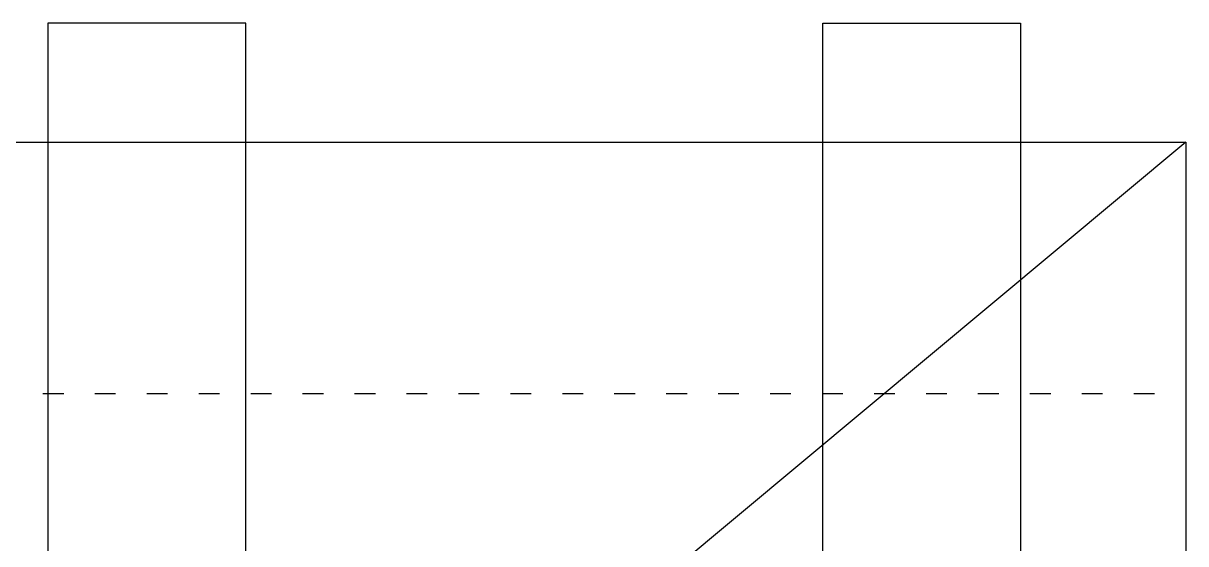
# Model space of a CAD drawing. Header units: millimetres. Extents: x 6622 to 532820, y 3370 to 359312.
# Drawn here: x 457979 to 458650, y 315891 to 316192 of the extents above; entities that cross this region are included whole.
import ezdxf

# ---------------------------------------------------------------- set-up
doc = ezdxf.new("R2010")
doc.units = ezdxf.units.MM
doc.linetypes.add('ACAD_ISO03W100', pattern=[30, 12, -18])

# ---------------------------------------------------------------- blocks, each defined once
blk = doc.blocks.new('A$C2A5E29B8')
at = {"color": 3}
for p, q in [((657.14, 5125.97), (542.86, 5125.97)), ((542.86, 5125.97), (542.86, 0)), ((657.14, 0), (657.14, 5125.97)), ((990.37, 0), (990.37, 5125.97)), ((990.37, 5125.97), (1104.65, 5125.97)), ((1104.65, 5125.97), (1104.65, 0)), ((1200, 5057.38), (0, 4057.38))]:
    blk.add_line(p, q, dxfattribs=at)
at = {"color": 5}
for p, q in [((0, 5057.38), (1200, 5057.38)), ((1200, 5057.38), (0, 4057.38)), ((1200, 5057.38), (1200, 4057.38))]:
    blk.add_line(p, q, dxfattribs=at)
at = {"color": 5, "linetype": 'ACAD_ISO03W100'}
blk.add_line((0, 4912.28), (1200, 4912.28), dxfattribs=at)

msp = doc.modelspace()

# ---------------------------------------------------------------- block references
at = {"color": 3}
msp.add_blockref('A$C2A5E29B8', (457450, 311065.654), dxfattribs=at)

doc.saveas('drawing.dxf')
